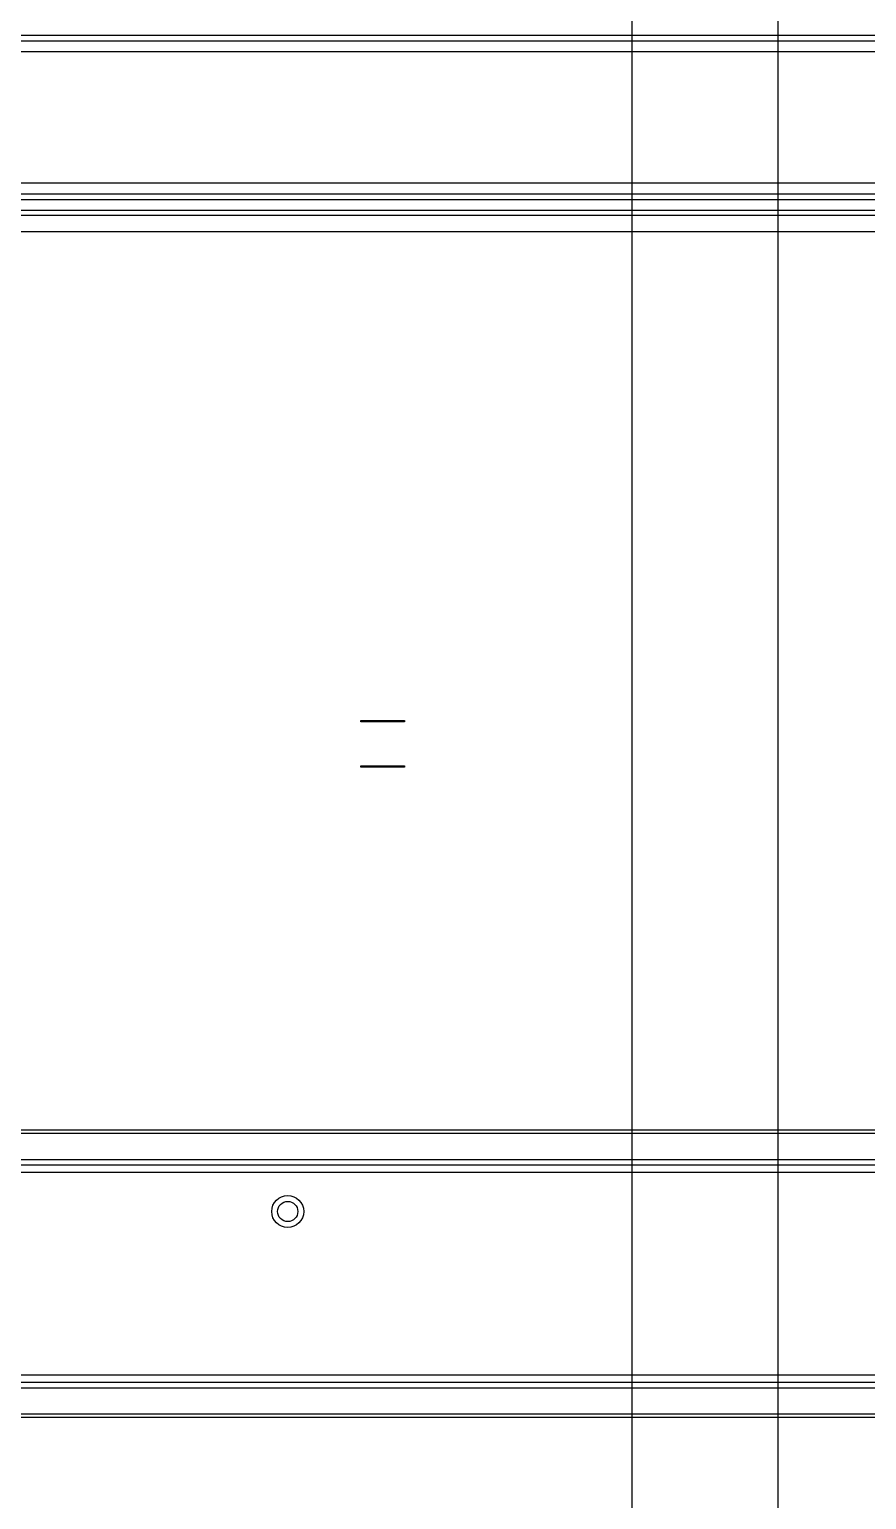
# Model space of a CAD drawing. Header units: inches. Extents: x 67335 to 69337, y -6743 to -3973.
# Drawn here: x 68673.3 to 68787.6, y -5107.2 to -4906.3 of the extents above; entities that cross this region are included whole.
import ezdxf

# ---------------------------------------------------------------- set-up
doc = ezdxf.new("R2010")
doc.units = ezdxf.units.IN
doc.header["$LTSCALE"] = 2.574606
doc.header["$MEASUREMENT"] = 0
doc.layers.get('0').update_dxf_attribs({"linetype": 'CONTINUOUS'})

msp = doc.modelspace()

# ---------------------------------------------------------------- linework, layer by layer
at = {"color": 1}
for p, q in [((68755.54, -4756.05), (68755.54, -5359.57)), ((68775.54, -5359.57), (68775.54, -4756.05))]:
    msp.add_line(p, q, dxfattribs=at)
at = {"linetype": 'Continuous'}
for p, q in [((68860.04, -4907.1), (67781.04, -4907.1)), ((67781.04, -4907.82), (68860.04, -4907.82)), ((68860.04, -4909.33), (67781.04, -4909.33)), ((68860.04, -4927.27), (67781.04, -4927.27)), ((68860.04, -4928.78), (67781.04, -4928.78)), ((67781.04, -4929.5), (68860.04, -4929.5)), ((67791.52, -4930.96), (68849.55, -4930.96)), ((68849.55, -4931.67), (67791.52, -4931.67)), ((68849.55, -4933.9), (67791.52, -4933.9)), ((68718.51, -5000.7), (68724.51, -5000.7)), ((68718.51, -5000.9), (68718.51, -5000.7)), ((68724.51, -5000.9), (68718.51, -5000.9)), ((68724.51, -5000.7), (68724.51, -5000.9)), ((68718.51, -5006.9), (68724.51, -5006.9)), ((68718.51, -5007.1), (68718.51, -5006.9)), ((68724.51, -5006.9), (68724.51, -5007.1)), ((68724.51, -5007.1), (68718.51, -5007.1)), ((68803.04, -5057.14), (68442.15, -5057.14)), ((68802.91, -5056.68), (68442.28, -5056.68)), ((68800.58, -5060.72), (68444.62, -5060.72)), ((68444.62, -5061.41), (68800.58, -5061.41)), ((68800.58, -5062.45), (68444.62, -5062.45)), ((67808.04, -5090.14), (68833.04, -5090.14)), ((68833.04, -5091.18), (67808.04, -5091.18)), ((67808.04, -5091.88), (68833.04, -5091.88)), ((68491.12, -5095.92), (68833.04, -5095.92)), ((68491.35, -5095.46), (68833.04, -5095.46))]:
    msp.add_line(p, q, dxfattribs=at)
for radius in [2.18, 1.38]:
    msp.add_circle((68708.54, -5067.8), radius, dxfattribs=at)

doc.saveas('drawing.dxf')
